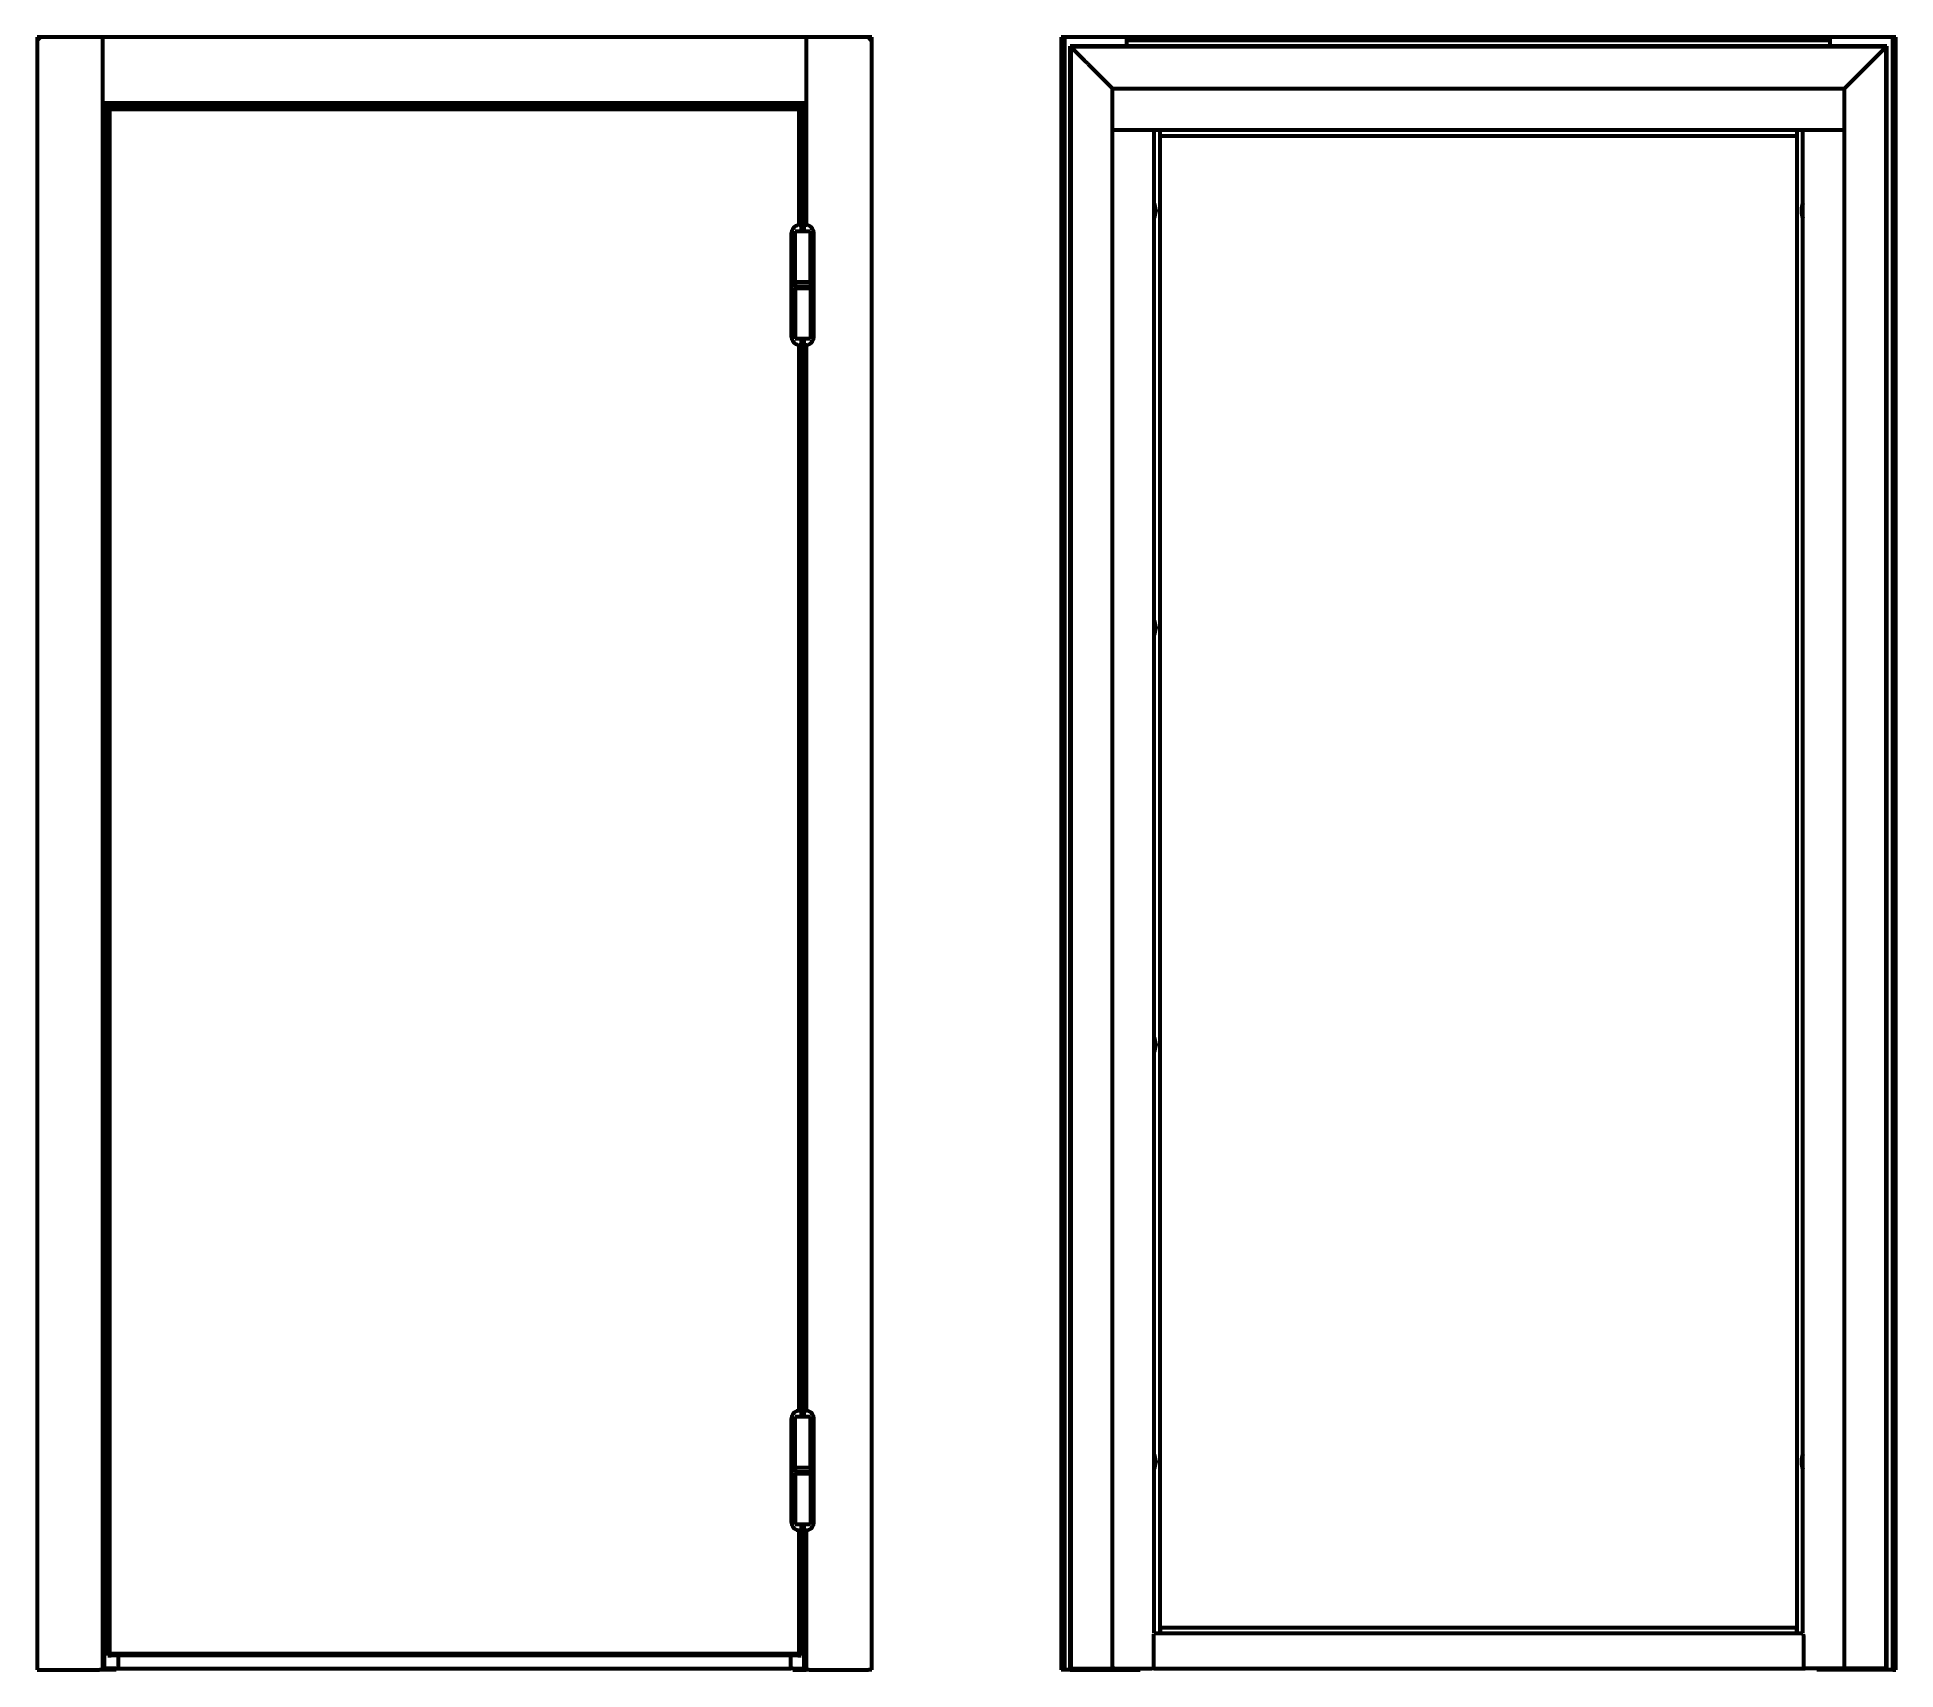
# Model space of a CAD drawing. Header units: millimetres. Extents: x 0 to 2412, y 0 to 2118.
import ezdxf

# ---------------------------------------------------------------- set-up
doc = ezdxf.new("R2010")
doc.units = ezdxf.units.MM
doc.linetypes.add('K5LT_BASIC', pattern=[0])
doc.layers.add('Системный слой', color=7, linetype='Continuous')

msp = doc.modelspace()

# ---------------------------------------------------------------- linework, layer by layer
at = {"layer": 'Системный слой', "color": 150, "linetype": 'K5LT_BASIC', "lineweight": 60, "true_color": 0x0080ff}
for p, q in [((1083, 2118), (0, 2118)), ((4, 2114), (0, 2118)), ((0, 2118), (0, 0)), ((4, 2114), (0, 2118)), ((1083, 2118), (0, 2118)), ((4, 2114), (0, 2118)), ((0, 2118), (0, 0)), ((4, 2114), (0, 2118)), ((85, 0), (85, 2118)), ((998, 2118), (998, 1874)), ((1079, 2114), (1083, 2118)), ((1079, 2114), (1083, 2118)), ((1079, 2114), (1083, 2118)), ((1079, 2114), (1083, 2118)), ((1083, 0), (1083, 2118)), ((1083, 0), (1083, 2118)), ((1329, 2118), (1329, 0)), ((1329, 2118), (1329, 0)), ((2412, 2118), (1329, 2118)), ((2412, 2118), (1329, 2118)), ((1333, 2118), (1333, 0)), ((1333, 2108), (1333, 0)), ((1341.7, 2105.3), (1340.5, 2106.5)), ((1340.5, 1.5), (1340.5, 2106.5)), ((1341.7, 2105.3), (1340.5, 2106.5)), ((1341.7, 2105.3), (1340.5, 2106.5)), ((1340.5, 1.5), (1340.5, 2106.5)), ((1341.7, 2105.3), (1340.5, 2106.5)), ((2400.5, 2106.5), (1340.5, 2106.5)), ((1341.7, 2105.3), (1340.5, 2106.5)), ((1341.7, 2105.3), (1340.5, 2106.5)), ((2400.5, 2106.5), (1340.5, 2106.5)), ((1341.7, 2105.3), (1340.5, 2106.5)), ((1341.7, 2105.3), (1340.5, 2106.5)), ((2345.5, 2106.5), (1340.5, 2106.5)), ((2345.5, 2106.5), (1340.5, 2106.5)), ((1343.5, 2103.5), (1341.7, 2105.3)), ((1341.7, 1.5), (1341.7, 2105.3)), ((1343.5, 2103.5), (1341.7, 2105.3)), ((1343.5, 2103.5), (1341.7, 2105.3)), ((1341.7, 1.5), (1341.7, 2105.3)), ((1343.5, 2103.5), (1341.7, 2105.3)), ((2399.3, 2105.3), (1341.7, 2105.3)), ((2399.3, 2105.3), (1341.7, 2105.3)), ((2345.5, 2105.3), (1341.7, 2105.3)), ((2345.5, 2105.3), (1341.7, 2105.3)), ((1349.7, 2097.3), (1343.5, 2103.5)), ((1349.7, 2097.3), (1343.5, 2103.5)), ((1349.7, 2097.3), (1343.5, 2103.5)), ((1349.7, 2097.3), (1343.5, 2103.5)), ((1414, 2106.5), (1414, 2118)), ((1414, 2114), (2327, 2114)), ((2327, 2106.5), (2327, 2118)), ((2391.3, 2097.3), (2400.5, 2106.5)), ((2391.3, 2097.3), (2397.5, 2103.5)), ((2397.5, 2103.5), (2391.3, 2097.3)), ((2391.3, 2097.3), (2397.5, 2103.5)), ((2391.3, 2097.3), (2397.5, 2103.5)), ((2397.5, 2103.5), (2391.3, 2097.3)), ((2399.3, 1.5), (2399.3, 2105.3)), ((2399.3, 1.5), (2399.3, 2105.3)), ((2399.3, 1.5), (2399.3, 2105.3)), ((2399.3, 1.5), (2399.3, 2105.3)), ((2400.5, 1.5), (2400.5, 2106.5)), ((2400.5, 1.5), (2400.5, 2106.5)), ((2400.5, 1.5), (2400.5, 2106.5)), ((2400.5, 1.5), (2400.5, 2106.5)), ((2408, 0), (2408, 2118)), ((2408, 0), (2408, 2108)), ((2412, 0), (2412, 2118)), ((2412, 0), (2412, 2118)), ((1351.4, 2095.6), (1349.7, 2097.3)), ((1351.4, 2095.6), (1349.7, 2097.3)), ((1351.4, 2095.6), (1349.7, 2097.3)), ((1351.4, 2095.6), (1349.7, 2097.3)), ((1357.6, 2089.4), (1351.4, 2095.6)), ((1357.6, 2089.4), (1351.4, 2095.6)), ((1357.6, 2089.4), (1351.4, 2095.6)), ((1357.6, 2089.4), (1351.4, 2095.6)), ((1359.3, 2087.7), (1357.6, 2089.4)), ((1359.3, 2087.7), (1357.6, 2089.4)), ((1359.3, 2087.7), (1357.6, 2089.4)), ((1359.3, 2087.7), (1357.6, 2089.4)), ((1363.3, 2083.7), (1359.3, 2087.7)), ((1363.3, 2083.7), (1359.3, 2087.7)), ((1363.3, 2083.7), (1359.3, 2087.7)), ((1363.3, 2083.7), (1359.3, 2087.7)), ((1364.1, 2082.9), (1363.3, 2083.7)), ((1364.1, 2082.9), (1363.3, 2083.7)), ((1364.1, 2082.9), (1363.3, 2083.7)), ((1364.1, 2082.9), (1363.3, 2083.7)), ((1392.9, 2054.1), (1364.1, 2082.9)), ((1392.9, 2054.1), (1364.1, 2082.9)), ((1392.9, 2054.1), (1364.1, 2082.9)), ((1393.7, 2053.3), (1364.1, 2082.9)), ((2345.5, 2051.5), (2376.9, 2082.9)), ((2348.1, 2054.1), (2376.9, 2082.9)), ((2348.1, 2054.1), (2376.9, 2082.9)), ((2348.1, 2054.1), (2376.9, 2082.9)), ((2348.1, 2054.1), (2376.9, 2082.9)), ((2348.1, 2054.1), (2376.9, 2082.9)), ((2376.9, 2082.9), (2377.7, 2083.7)), ((2376.9, 2082.9), (2377.7, 2083.7)), ((2376.9, 2082.9), (2377.7, 2083.7)), ((2376.9, 2082.9), (2377.7, 2083.7)), ((2376.9, 2082.9), (2377.7, 2083.7)), ((2376.9, 2082.9), (2377.7, 2083.7)), ((2377.7, 2083.7), (2381.7, 2087.7)), ((2381.7, 2087.7), (2377.7, 2083.7)), ((2377.7, 2083.7), (2381.7, 2087.7)), ((2377.7, 2083.7), (2381.7, 2087.7)), ((2381.7, 2087.7), (2377.7, 2083.7)), ((2377.7, 2083.7), (2381.7, 2087.7)), ((2381.7, 2087.7), (2383.4, 2089.4)), ((2381.7, 2087.7), (2383.4, 2089.4)), ((2381.7, 2087.7), (2383.4, 2089.4)), ((2381.7, 2087.7), (2383.4, 2089.4)), ((2381.7, 2087.7), (2383.4, 2089.4)), ((2381.7, 2087.7), (2383.4, 2089.4)), ((2383.4, 2089.4), (2389.6, 2095.6)), ((2383.4, 2089.4), (2389.6, 2095.6)), ((2383.4, 2089.4), (2389.6, 2095.6)), ((2383.4, 2089.4), (2389.6, 2095.6)), ((2383.4, 2089.4), (2389.6, 2095.6)), ((2383.4, 2089.4), (2389.6, 2095.6)), ((2389.6, 2095.6), (2391.3, 2097.3)), ((2389.6, 2095.6), (2391.3, 2097.3)), ((2389.6, 2095.6), (2391.3, 2097.3)), ((2389.6, 2095.6), (2391.3, 2097.3)), ((2389.6, 2095.6), (2391.3, 2097.3)), ((2389.6, 2095.6), (2391.3, 2097.3)), ((1393.7, 2053.3), (1392.9, 2054.1)), ((1393.7, 2053.3), (1392.9, 2054.1)), ((1393.7, 2053.3), (1392.9, 2054.1)), ((1393.7, 2053.3), (1392.9, 2054.1)), ((1395.5, 2051.5), (1393.7, 2053.3)), ((1395.5, 2051.5), (1393.7, 2053.3)), ((1395.5, 2051.5), (1393.7, 2053.3)), ((1395.5, 2051.5), (1393.7, 2053.3)), ((1395.5, 1.5), (1395.5, 2051.5)), ((1395.5, 1.5), (1395.5, 2051.5)), ((1395.5, 2051.5), (2345.5, 2051.5)), ((2345.5, 1.5), (2345.5, 2051.5)), ((2345.5, 1.5), (2345.5, 2051.5)), ((2345.5, 1.5), (2345.5, 2051.5)), ((2345.5, 1.5), (2345.5, 2051.5)), ((85, 0), (85, 2033)), ((85, 2033), (998, 2033)), ((87.5, 1.5), (87.5, 2030.5)), ((88.8, 2029.2), (87.5, 2030.5)), ((87.5, 2030.5), (995.5, 2030.5)), ((88.8, 2029.2), (87.5, 2030.5)), ((87.5, 1.5), (87.5, 2030.5)), ((88.8, 2029.2), (87.5, 2030.5)), ((87.5, 1.5), (87.5, 2030.5)), ((88.8, 2029.2), (87.5, 2030.5)), ((87.5, 2030.5), (995.5, 2030.5)), ((88.8, 2029.2), (87.5, 2030.5)), ((87.5, 1.5), (87.5, 2030.5)), ((88.8, 2029.2), (87.5, 2030.5)), ((91.5, 2026.5), (88.8, 2029.2)), ((88.8, 2029.2), (91.5, 2026.5)), ((91.5, 2026.5), (88.8, 2029.2)), ((91.5, 2026.5), (88.8, 2029.2)), ((88.8, 2029.2), (91.5, 2026.5)), ((91.5, 2026.5), (88.8, 2029.2)), ((96, 2026.5), (91.5, 2026.5)), ((91.5, 18.5), (91.5, 2026.5)), ((96, 2026.5), (91.5, 2026.5)), ((91.5, 18.5), (91.5, 2026.5)), ((96, 2026.5), (96.1, 2026.5)), ((96, 2026.5), (96.1, 2026.5)), ((96.1, 2026.5), (986.9, 2026.5)), ((96.1, 2026.5), (986.9, 2026.5)), ((986.9, 2026.5), (987, 2026.5)), ((986.9, 2026.5), (987, 2026.5)), ((991.5, 2026.5), (987, 2026.5)), ((991.5, 2026.5), (987, 2026.5)), ((991.5, 2026.5), (994.2, 2029.2)), ((991.5, 2026.5), (994.2, 2029.2)), ((991.5, 2026.5), (994.2, 2029.2)), ((991.5, 2026.5), (994.2, 2029.2)), ((991.5, 2026.5), (991.5, 1866.5)), ((991.5, 2026.5), (991.5, 1866.5)), ((994.2, 2029.2), (995.5, 2030.5)), ((994.2, 2029.2), (995.5, 2030.5)), ((994.2, 2029.2), (995.5, 2030.5)), ((994.2, 2029.2), (995.5, 2030.5)), ((995.5, 1866.5), (995.5, 2030.5)), ((995.5, 1866.5), (995.5, 2030.5)), ((998, 2033), (998, 1874)), ((2345.5, 1997.5), (1395.5, 1997.5)), ((2291.5, 1997.5), (1449.5, 1997.5)), ((1449.5, 47.5), (1449.5, 1997.5)), ((1449.5, 47.5), (1449.5, 1997.5)), ((1457, 1997.5), (1457, 47.5)), ((1457, 1997.5), (1457, 47.5)), ((1457.5, 1991.5), (1457.5, 1997.5)), ((1457.5, 1991.5), (1457.5, 1997.5)), ((1457.5, 1991.5), (1457.5, 1990.2)), ((1457.5, 1991.5), (1457.5, 1990.2)), ((1457.5, 1990.2), (2283.5, 1990.2)), ((1457.5, 1990.2), (2283.5, 1990.2)), ((2283.5, 1997.5), (2283.5, 1991.5)), ((2283.5, 1997.5), (2283.5, 1991.5)), ((2283.5, 1990.2), (2283.5, 1991.5)), ((2283.5, 1990.2), (2283.5, 1991.5)), ((2284, 47.5), (2284, 1997.5)), ((2284, 47.5), (2284, 1997.5)), ((2291.5, 47.5), (2291.5, 1997.5)), ((2291.5, 47.5), (2291.5, 1997.5)), ((2291.5, 47.5), (2291.5, 1997.5)), ((2291.5, 47.5), (2291.5, 1997.5)), ((1449.5, 1902.7), (1449.5, 1894.4)), ((1449.5, 1902.7), (1449.5, 1894.4)), ((1449.5, 1894.4), (1449.5, 1883.2)), ((1449.5, 1894.4), (1449.5, 1883.2)), ((1451.5, 1894), (1451.5, 1892)), ((1451.5, 1894), (1451.5, 1892)), ((2289.5, 1894), (2289.5, 1892)), ((2289.5, 1894), (2289.5, 1892)), ((2291.5, 1883.2), (2291.5, 1902.7)), ((2291.5, 1883.2), (2291.5, 1902.7)), ((979, 1729), (979, 1864)), ((983.6, 1800.5), (983.6, 1866.5)), ((983.6, 1866.5), (1003.5, 1866.5)), ((983.6, 1800.5), (983.6, 1866.5)), ((983.6, 1866.5), (1003.5, 1866.5)), ((1003.5, 1800.5), (1003.5, 1866.5)), ((1003.5, 1800.5), (1003.5, 1866.5)), ((1008, 1729), (1008, 1864)), ((1008, 1729), (1008, 1864)), ((984, 1800.5), (983.5, 1800)), ((984, 1800.5), (983.5, 1800)), ((998.2, 1800), (983.5, 1800)), ((983.5, 1800), (983.5, 1794.5)), ((998.2, 1800), (983.5, 1800)), ((983.5, 1800), (983.5, 1794.5)), ((983.5, 1794.5), (984, 1793)), ((998.2, 1794.5), (983.5, 1794.5)), ((983.5, 1794.5), (984, 1793)), ((998.2, 1794.5), (983.5, 1794.5)), ((983.5, 1792.5), (1003.4, 1792.5)), ((983.5, 1792.5), (983.5, 1726.5)), ((983.5, 1792.5), (1003.4, 1792.5)), ((983.5, 1792.5), (983.5, 1726.5)), ((983.6, 1800.5), (1003.5, 1800.5)), ((983.6, 1800.5), (1003.5, 1800.5)), ((998, 1793), (984, 1793)), ((998, 1793), (984, 1793)), ((984.5, 1793), (984.5, 1792.5)), ((984.5, 1793), (984.5, 1792.5)), ((1003, 1793), (998, 1793)), ((1003, 1793), (998, 1793)), ((1003.5, 1800), (998.2, 1800)), ((1003.5, 1800), (998.2, 1800)), ((1003.5, 1794.5), (998.2, 1794.5)), ((1003.5, 1794.5), (998.2, 1794.5)), ((1002.5, 1793), (1002.5, 1792.5)), ((1002.5, 1793), (1002.5, 1792.5)), ((1003, 1800.5), (1003.5, 1800)), ((1003, 1800.5), (1003.5, 1800)), ((1003.5, 1794.5), (1003, 1793)), ((1003.5, 1794.5), (1003, 1793)), ((1003.4, 1792.5), (1003.4, 1726.5)), ((1003.4, 1792.5), (1003.4, 1726.5)), ((1003.5, 1800), (1003.5, 1794.5)), ((1003.5, 1800), (1003.5, 1794.5)), ((1003.4, 1726.5), (983.5, 1726.5)), ((1003.4, 1726.5), (983.5, 1726.5)), ((991.5, 1726.5), (991.5, 1716.5)), ((991.5, 1726.5), (991.5, 1716.5)), ((991.5, 1716.5), (991.5, 328.5)), ((991.5, 1716.5), (991.5, 328.5)), ((995.5, 1716.5), (995.5, 1726.5)), ((995.5, 1716.5), (995.5, 1726.5)), ((995.5, 328.5), (995.5, 1716.5)), ((995.5, 328.5), (995.5, 1716.5)), ((998, 1719), (998, 1716.5)), ((998, 1719), (998, 1716.5)), ((998, 1716.5), (998, 336)), ((998, 1716.5), (998, 336)), ((1449.5, 1361.7), (1449.5, 1353.4)), ((1449.5, 1361.7), (1449.5, 1353.4)), ((1449.5, 1353.4), (1449.5, 1342.2)), ((1449.5, 1353.4), (1449.5, 1342.2)), ((1451.5, 1353), (1451.5, 1351)), ((1451.5, 1353), (1451.5, 1351)), ((1449.5, 820.7), (1449.5, 812.4)), ((1449.5, 820.7), (1449.5, 812.4)), ((1449.5, 812.4), (1449.5, 801.2)), ((1449.5, 812.4), (1449.5, 801.2)), ((1451.5, 812), (1451.5, 810)), ((1451.5, 812), (1451.5, 810)), ((979, 191), (979, 326)), ((979, 191), (979, 326)), ((979, 191), (979, 326)), ((983.6, 262.5), (983.6, 328.5)), ((983.6, 328.5), (1003.5, 328.5)), ((983.6, 262.5), (983.6, 328.5)), ((983.6, 328.5), (1003.5, 328.5)), ((1003.5, 262.5), (1003.5, 328.5)), ((1003.5, 262.5), (1003.5, 328.5)), ((1008, 191), (1008, 326)), ((1008, 191), (1008, 326)), ((1449.5, 279.7), (1449.5, 271.4)), ((1449.5, 279.7), (1449.5, 271.4)), ((1449.5, 271.4), (1449.5, 260.2)), ((1449.5, 271.4), (1449.5, 260.2)), ((1451.5, 271), (1451.5, 269)), ((1451.5, 271), (1451.5, 269)), ((2289.5, 271), (2289.5, 269)), ((2289.5, 271), (2289.5, 269)), ((2291.5, 260.2), (2291.5, 279.7)), ((2291.5, 260.2), (2291.5, 279.7)), ((984, 262.5), (983.5, 262)), ((984, 262.5), (983.5, 262)), ((998.2, 262), (983.5, 262)), ((983.5, 262), (983.5, 256.5)), ((998.2, 262), (983.5, 262)), ((983.5, 262), (983.5, 256.5)), ((983.5, 256.5), (984, 255)), ((998.2, 256.5), (983.5, 256.5)), ((983.5, 256.5), (984, 255)), ((998.2, 256.5), (983.5, 256.5)), ((983.5, 254.5), (1003.4, 254.5)), ((983.5, 254.5), (983.5, 188.5)), ((983.5, 254.5), (1003.4, 254.5)), ((983.5, 254.5), (983.5, 194.5)), ((983.6, 262.5), (1003.5, 262.5)), ((983.6, 262.5), (1003.5, 262.5)), ((998, 255), (984, 255)), ((998, 255), (984, 255)), ((984.5, 255), (984.5, 254.5)), ((984.5, 255), (984.5, 254.5)), ((1003, 255), (998, 255)), ((1003, 255), (998, 255)), ((1003.5, 262), (998.2, 262)), ((1003.5, 262), (998.2, 262)), ((1003.5, 256.5), (998.2, 256.5)), ((1003.5, 256.5), (998.2, 256.5)), ((1002.5, 255), (1002.5, 254.5)), ((1002.5, 255), (1002.5, 254.5)), ((1003, 262.5), (1003.5, 262)), ((1003, 262.5), (1003.5, 262)), ((1003.5, 256.5), (1003, 255)), ((1003.5, 256.5), (1003, 255)), ((1003.4, 254.5), (1003.4, 188.5)), ((1003.4, 254.5), (1003.4, 188.5)), ((1003.5, 262), (1003.5, 256.5)), ((1003.5, 262), (1003.5, 256.5)), ((1003.4, 188.5), (983.5, 188.5)), ((1003.4, 188.5), (983.5, 188.5)), ((991.5, 188.5), (991.5, 18.5)), ((991.5, 188.5), (991.5, 18.5)), ((995.5, 1.5), (995.5, 188.5)), ((995.5, 1.5), (995.5, 188.5)), ((998, 181), (998, 0)), ((998, 181), (998, 0)), ((2283.5, 54.5), (1457.5, 54.5)), ((1457.5, 53.2), (1457.5, 54.5)), ((2283.5, 54.5), (1457.5, 54.5)), ((1457.5, 53.2), (1457.5, 54.5)), ((1457.5, 53.2), (1457.5, 47.5)), ((1457.5, 53.2), (1457.5, 47.5)), ((2283.5, 53.2), (2283.5, 54.5)), ((2283.5, 53.2), (2283.5, 54.5)), ((2283.5, 47.5), (2283.5, 53.2)), ((2283.5, 47.5), (2283.5, 53.2)), ((1449, 44.5), (1449, 46.3)), ((1449, 44.5), (1449, 46.3)), ((1449, 1.5), (1449, 44.5)), ((1449, 1.5), (1449, 44.5)), ((1449.5, 47.5), (2291.5, 47.5)), ((1449.5, 47.5), (2291.5, 47.5)), ((2292, 44.5), (2292, 46.3)), ((2292, 44.5), (2292, 46.3)), ((2292, 44.5), (2292, 1.5)), ((2292, 44.5), (2292, 1.5)), ((85, 1.5), (87.5, 1.5)), ((87.5, 1.5), (85, 1.5)), ((85, 1.5), (87.5, 1.5)), ((85, 1.5), (87.5, 1.5)), ((87.5, 1.5), (85, 1.5)), ((85, 1.5), (87.5, 1.5)), ((87.5, 1.5), (87.5, 0)), ((89, 1.5), (87.5, 1.5)), ((87.5, 1.5), (87.5, 0)), ((89, 1.5), (87.5, 1.5)), ((102, 1.5), (89, 1.5)), ((99.5, 1.5), (89, 1.5)), ((102, 1.5), (89, 1.5)), ((102, 1.5), (89, 1.5)), ((99.5, 1.5), (89, 1.5)), ((102, 1.5), (89, 1.5)), ((91.5, 18.5), (96, 18.5)), ((91.5, 18.5), (96, 18.5)), ((96.1, 18.5), (96, 18.5)), ((96.1, 18.5), (96, 18.5)), ((986.9, 18.5), (96.1, 18.5)), ((986.9, 18.5), (96.1, 18.5)), ((102, 1.5), (105, 1.5)), ((102, 1.5), (105, 1.5)), ((102, 1.5), (105, 1.5)), ((102, 1.5), (105, 1.5)), ((102.5, 1.5), (102.5, 0)), ((102.5, 1.5), (102.5, 0)), ((105, 18.5), (105, 1.5)), ((105, 18.5), (105, 1.5)), ((105, 1.5), (978, 1.5)), ((105, 1.5), (978, 1.5)), ((978, 1.5), (978, 18.5)), ((978, 1.5), (978, 18.5)), ((981, 1.5), (978, 1.5)), ((981, 1.5), (978, 1.5)), ((980.5, 0), (980.5, 1.5)), ((980.5, 0), (980.5, 1.5)), ((981, 1.5), (994, 1.5)), ((981, 1.5), (994, 1.5)), ((983.5, 1.5), (994, 1.5)), ((983.5, 1.5), (994, 1.5)), ((987, 18.5), (986.9, 18.5)), ((987, 18.5), (986.9, 18.5)), ((987, 18.5), (991.5, 18.5)), ((987, 18.5), (991.5, 18.5)), ((994, 1.5), (995.5, 1.5)), ((994, 1.5), (995.5, 1.5)), ((998, 1.5), (995.5, 1.5)), ((995.5, 1.5), (998, 1.5)), ((995.5, 0), (995.5, 1.5)), ((998, 1.5), (995.5, 1.5)), ((995.5, 1.5), (998, 1.5)), ((995.5, 0), (995.5, 1.5)), ((1083, 0), (1079, 0)), ((1083, 0), (1079, 0)), ((1340.5, 1.5), (1341.7, 1.5)), ((1340.5, 0), (1340.5, 1.5)), ((1340.5, 1.5), (1393.5, 1.5)), ((1340.5, 1.5), (1341.7, 1.5)), ((1340.5, 0), (1340.5, 1.5)), ((1340.5, 1.5), (1393.5, 1.5)), ((1393.5, 1.5), (1395.5, 1.5)), ((1393.5, 1.5), (1395.5, 1.5)), ((1398.5, 1.5), (1395.5, 1.5)), ((1395.5, 0), (1395.5, 1.5)), ((1398.5, 1.5), (1395.5, 1.5)), ((1395.5, 0), (1395.5, 1.5)), ((1398.5, 1.5), (1446.5, 1.5)), ((1398.5, 1.5), (1446.5, 1.5)), ((1431.5, 0), (1431.5, 1.5)), ((1431.5, 0), (1431.5, 1.5)), ((1449, 1.5), (1446.5, 1.5)), ((1449, 1.5), (1446.5, 1.5)), ((1449, 1.5), (2292, 1.5)), ((1449, 1.5), (2292, 1.5)), ((2292, 1.5), (2294.5, 1.5)), ((2292, 1.5), (2294.5, 1.5)), ((2292, 1.5), (2294.5, 1.5)), ((2292, 1.5), (2294.5, 1.5)), ((2342.5, 1.5), (2294.5, 1.5)), ((2342.5, 1.5), (2294.5, 1.5)), ((2342.5, 1.5), (2294.5, 1.5)), ((2342.5, 1.5), (2294.5, 1.5)), ((2309.5, 1.5), (2309.5, 0)), ((2309.5, 1.5), (2309.5, 0)), ((2342.5, 1.5), (2345.5, 1.5)), ((2342.5, 1.5), (2345.5, 1.5)), ((2342.5, 1.5), (2345.5, 1.5)), ((2342.5, 1.5), (2345.5, 1.5)), ((2345.5, 1.5), (2345.5, 0)), ((2347.5, 1.5), (2345.5, 1.5)), ((2345.5, 1.5), (2345.5, 0)), ((2347.5, 1.5), (2345.5, 1.5)), ((2400.5, 1.5), (2347.5, 1.5)), ((2400.5, 1.5), (2347.5, 1.5)), ((2400.5, 1.5), (2399.3, 1.5)), ((2400.5, 1.5), (2399.3, 1.5)), ((2400.5, 1.5), (2399.3, 1.5)), ((2400.5, 1.5), (2399.3, 1.5)), ((2400.5, 1.5), (2400.5, 0)), ((2400.5, 1.5), (2400.5, 0)), ((0, 0), (81, 0)), ((4, 0), (81, 0)), ((85, 0), (81, 0)), ((85, 0), (81, 0)), ((87.5, 0), (85, 0)), ((87.5, 0), (85, 0)), ((89, 0), (87.5, 0)), ((89, 0), (87.5, 0)), ((99.5, 0), (89, 0)), ((99.5, 0), (89, 0)), ((102.5, 0), (99.5, 0)), ((102.5, 0), (99.5, 0)), ((980.5, 0), (983.5, 0)), ((980.5, 0), (983.5, 0)), ((983.5, 0), (994, 0)), ((983.5, 0), (994, 0)), ((994, 0), (995.5, 0)), ((994, 0), (995.5, 0)), ((995.5, 0), (998, 0)), ((995.5, 0), (998, 0)), ((1002, 0), (998, 0)), ((1002, 0), (998, 0)), ((1002, 0), (1079, 0)), ((1002, 0), (1079, 0)), ((1333, 0), (1329, 0)), ((1333, 0), (1329, 0)), ((1340.5, 0), (1333, 0)), ((1340.5, 0), (1333, 0)), ((1340.5, 0), (1393.5, 0)), ((1340.5, 0), (1393.5, 0)), ((1393.5, 0), (1395.5, 0)), ((1393.5, 0), (1395.5, 0)), ((1395.5, 0), (1398.5, 0)), ((1395.5, 0), (1398.5, 0)), ((1398.5, 0), (1428.5, 0)), ((1398.5, 0), (1428.5, 0)), ((1428.5, 0), (1431.5, 0)), ((1428.5, 0), (1431.5, 0)), ((2312.5, 0), (2309.5, 0)), ((2312.5, 0), (2309.5, 0)), ((2342.5, 0), (2312.5, 0)), ((2342.5, 0), (2312.5, 0)), ((2345.5, 0), (2342.5, 0)), ((2345.5, 0), (2342.5, 0)), ((2347.5, 0), (2345.5, 0)), ((2347.5, 0), (2345.5, 0)), ((2400.5, 0), (2347.5, 0)), ((2400.5, 0), (2347.5, 0)), ((2408, 0), (2400.5, 0)), ((2408, 0), (2400.5, 0)), ((2408, 0), (2412, 0)), ((2408, 0), (2412, 0))]:
    msp.add_line(p, q, dxfattribs=at)
for points in [[(85, 2033), (998, 2033)], [(989, 1874), (989, 2024), (94, 2024), (94, 21), (989, 21), (989, 181)], [(989, 336), (989, 1719)]]:
    msp.add_lwpolyline(points, dxfattribs=at)
for centre, radius, start, end in [((1431.5, 1894), 20, 0, 26.0002), ((1431.5, 1894), 20, 0, 26.0002), ((1431.5, 1892), 20, 333.9998, 0), ((1431.5, 1892), 20, 333.9998, 0), ((2309.5, 1894), 20, 153.9998, 180), ((2309.5, 1894), 20, 153.9998, 180), ((2309.5, 1892), 20, 180, 206.0002), ((2309.5, 1892), 20, 180, 206.0002), ((989, 1864), 10, 113.5782, 180), ((989, 1864), 10, 113.5782, 180), ((989, 1864), 10, 90, 113.5782), ((989, 1864), 10, 90, 113.5782), ((998, 1864), 10, 66.4218, 90), ((998, 1864), 10, 66.4218, 90), ((998, 1864), 10, 0, 66.4218), ((998, 1864), 10, 0, 66.4218), ((989, 1729), 10, 180, 246.4218), ((989, 1729), 10, 180, 246.4218), ((989, 1729), 10, 246.4218, 270), ((989, 1729), 10, 246.4218, 270), ((998, 1729), 10, 270, 293.5782), ((998, 1729), 10, 270, 293.5782), ((998, 1729), 10, 293.5782, 0), ((998, 1729), 10, 293.5782, 0), ((1431.5, 1353), 20, 0, 26.0002), ((1431.5, 1353), 20, 0, 26.0002), ((1431.5, 1351), 20, 333.9998, 0), ((1431.5, 1351), 20, 333.9998, 0), ((1431.5, 812), 20, 0, 26.0002), ((1431.5, 812), 20, 0, 26.0002), ((1431.5, 810), 20, 333.9998, 0), ((1431.5, 810), 20, 333.9998, 0), ((989, 326), 10, 113.5782, 180), ((989, 326), 10, 113.5782, 180), ((989, 326), 10, 90, 113.5782), ((998, 326), 10, 66.4218, 90), ((998, 326), 10, 66.4218, 90), ((998, 326), 10, 0, 66.4218), ((998, 326), 10, 0, 66.4218), ((1431.5, 271), 20, 0, 26.0002), ((1431.5, 271), 20, 0, 26.0002), ((1431.5, 269), 20, 333.9998, 0), ((1431.5, 269), 20, 333.9998, 0), ((2309.5, 271), 20, 153.9998, 180), ((2309.5, 271), 20, 153.9998, 180), ((2309.5, 269), 20, 180, 206.0002), ((2309.5, 269), 20, 180, 206.0002), ((989, 191), 10, 180, 246.4218), ((989, 191), 10, 180, 246.4218), ((989, 191), 10, 246.4218, 270), ((989, 191), 10, 246.4218, 270), ((998, 191), 10, 270, 293.5782), ((998, 191), 10, 270, 293.5782), ((998, 191), 10, 293.5782, 0), ((998, 191), 10, 293.5782, 0)]:
    msp.add_arc(centre, radius, start, end, dxfattribs=at)

doc.saveas('drawing.dxf')
